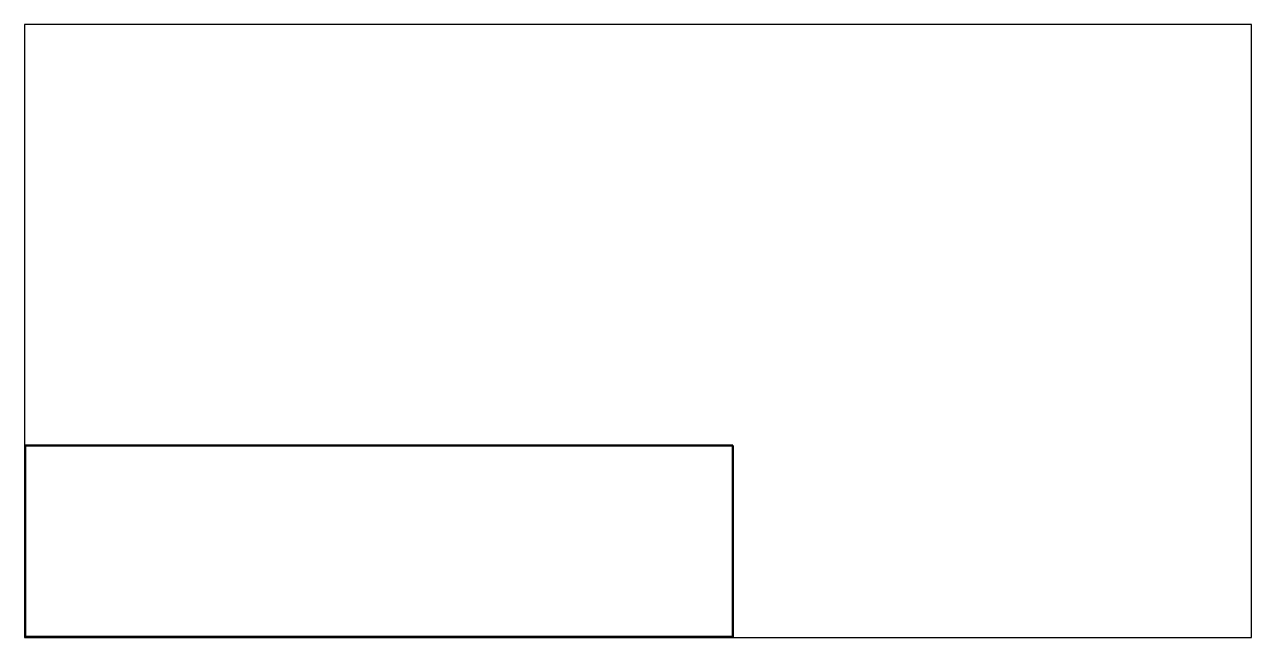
# Model space of a CAD drawing. Extents: x 0 to 2000, y 0 to 1000.
import ezdxf

# ---------------------------------------------------------------- set-up
doc = ezdxf.new("R2010")
doc.units = 0
doc.layers.add('Outline', color=7, linetype='Continuous', lineweight=50)

msp = doc.modelspace()

# ---------------------------------------------------------------- linework, layer by layer
msp.add_lwpolyline([(0, 0), (2000, 0), (2000, 1000), (0, 1000)], close=True)
at = {"layer": 'Outline'}
for p, q in [((1, 1), (1, 313.25)), ((1, 313.25), (1154.8, 313.25)), ((1154.8, 313.25), (1154.8, 1)), ((1154.8, 1), (1, 1))]:
    msp.add_line(p, q, dxfattribs=at)

doc.saveas('drawing.dxf')
